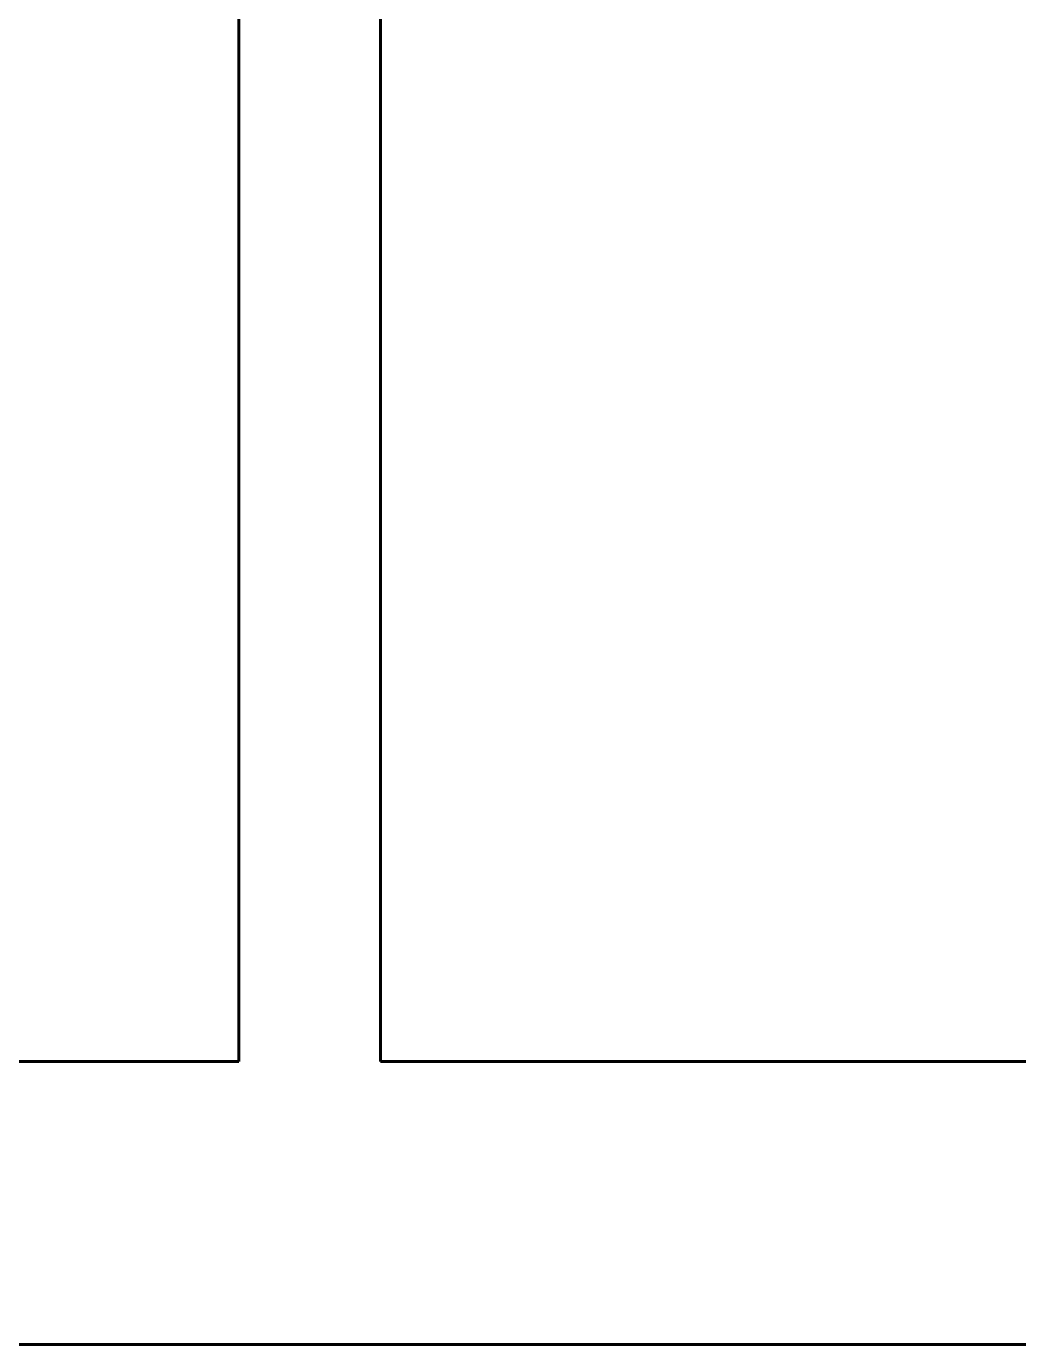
# Model space of a CAD drawing. Header units: metres. Extents: x 78 to 178, y -74 to 157.
# Drawn here: x 118.5328 to 118.883, y 101.1109 to 101.5764 of the extents above; entities that cross this region are included whole.
import ezdxf

# ---------------------------------------------------------------- set-up
doc = ezdxf.new("R2010")
doc.units = ezdxf.units.M
doc.layers.add('envolvente', color=164, linetype='Continuous', lineweight=60)

msp = doc.modelspace()

# ---------------------------------------------------------------- linework, layer by layer
at = {"layer": 'envolvente'}
for p, q in [((118.60784, 102.96091), (118.60784, 101.21091)), ((118.65784, 102.96091), (118.65784, 101.21091)), ((118.60784, 101.21091), (117.65784, 101.21091)), ((119.50784, 101.21091), (118.65784, 101.21091)), ((121.35784, 101.11091), (117.65784, 101.11091))]:
    msp.add_line(p, q, dxfattribs=at)

doc.saveas('drawing.dxf')
